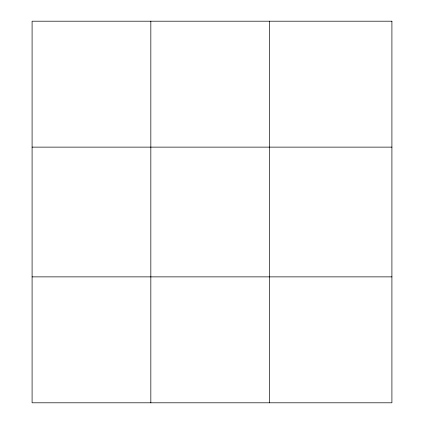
<?xml version="1.0" encoding="UTF-8"?>
<svg xmlns="http://www.w3.org/2000/svg" width="424" height="424" viewBox="0 0 424 424"><rect width="100%" height="100%" fill="white"/><g stroke="black" fill="none" stroke-linecap="round" stroke-linejoin="round"><path stroke-width="0.64" d="M150.833 21.2L150.833 402.8M269.569 21.2L269.569 402.8M32.092 147.128L391.909 147.128M32.092 276.872L391.909 276.872M391.909 21.2L391.909 402.8L32.092 402.8L32.092 21.2L391.909 21.2"/></g></svg>
